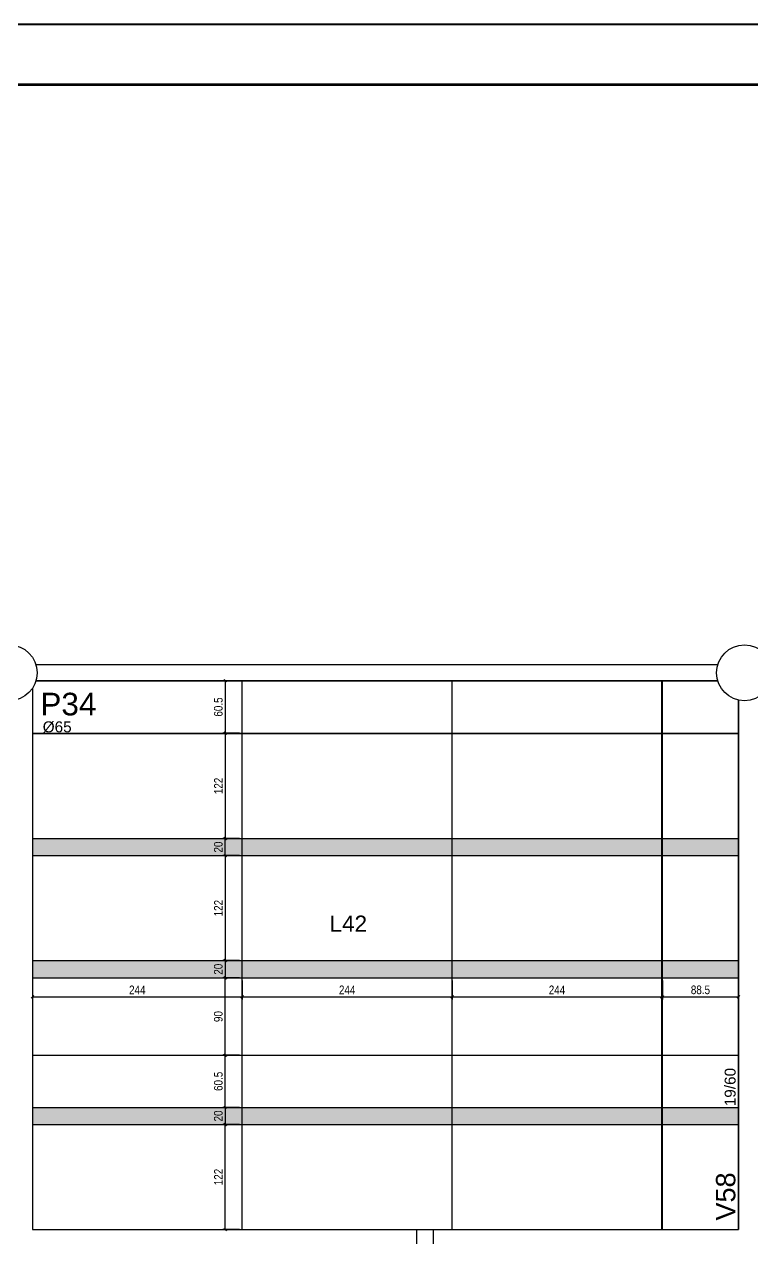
# Model space of a CAD drawing. Extents: x -9338 to -2786, y 930 to 5130.
# Drawn here: x -6323 to -5477, y 3720 to 5130 of the extents above; entities that cross this region are included whole.
import ezdxf

# ---------------------------------------------------------------- set-up
doc = ezdxf.new("R2010")
doc.units = 0
for name, color, linetype in [('1', 3, 'Continuous'), ('212', 3, 'Continuous'), ('213', 3, 'Continuous'), ('220', 5, 'Continuous'), ('222', 6, 'Continuous'), ('226', 4, 'Continuous'), ('233', 6, 'Continuous'), ('COTA', 2, 'Continuous'), ('Hachura', 7, 'Continuous'), ('Painéis', 200, 'Continuous')]:
    doc.layers.add(name, color=color, linetype=linetype)
doc.layers.add('FOLHA', color=255, linetype='Continuous', lineweight=40)
doc.layers.add('Folhas', color=255, linetype='Continuous', lineweight=9)
doc.styles.add('COTA TECNICA-50', font='techl___.ttf', dxfattribs={"height": 10})
doc.styles.get("Standard").update_dxf_attribs({"font": 'arial.ttf'})
doc.dimstyles.new('COTA PAINEL-50', dxfattribs={"dimtxt": 10, "dimasz": 3, "dimexe": 3, "dimexo": 3, "dimgap": 3, "dimtad": 1, "dimdec": 1, "dimzin": 9, "dimdsep": 46, "dimtxsty": 'COTA TECNICA-50', "dimblk1": 'OBLIQUE', "dimblk2": 'OBLIQUE', "dimsah": 1, "dimcen": 0.9, "dimclrd": 4, "dimclre": 4, "dimclrt": 240, "dimadec": 1, "dimazin": 3, "dimtfac": 1, "dimtdec": 1, "dimtmove": 0, "dimatfit": 3, "dimfxl": 1, "dimtolj": 1, "dimtzin": 12, "dimarcsym": 0})

# ---------------------------------------------------------------- blocks, each defined once
blk = doc.blocks.new('_Oblique')
at = {"color": 0, "linetype": 'ByBlock', "lineweight": -2}
blk.add_line((-0.5, -0.5), (0.5, 0.5), dxfattribs=at)
blk = doc.blocks.new('*D51')
at = {"layer": 'COTA', "color": 4, "lineweight": -2, "transparency": 16777216}
for p, q in [((-6072.4, 4367), (-6092.1, 4367)), ((-6089.1, 4367), (-6089.1, 4306.5)), ((-6072.4, 4306.5), (-6092.1, 4306.5))]:
    blk.add_line(p, q, dxfattribs=at)
at = {"layer": 'Defpoints', "color": 0, "transparency": 16777216}
for p in [(-6069.4, 4367), (-6089.1, 4306.5), (-6069.4, 4306.5)]:
    blk.add_point(p, dxfattribs=at)
at = {"layer": 'COTA', "color": 4, "lineweight": -2, "transparency": 16777216, "xscale": 3, "yscale": 3, "zscale": 3}
for p, rotation in [((-6089.1, 4367), 90), ((-6089.1, 4306.5), 270)]:
    blk.add_blockref('_Oblique', p, dxfattribs=dict(at, rotation=rotation))
at = {"layer": 'COTA', "color": 240, "transparency": 16777216, "insert": (-6097.2, 4336.7), "char_height": 10, "attachment_point": 5, "rotation": 90, "style": 'COTA TECNICA-50'}
blk.add_mtext('\\A1;60.5', dxfattribs=at)
blk = doc.blocks.new('*D224')
at = {"layer": 'COTA', "color": 4, "lineweight": -2, "transparency": 16777216}
for p, q in [((-6072.4, 4306), (-6092.1, 4306)), ((-6089.1, 4306), (-6089.1, 4184)), ((-6072.4, 4184), (-6092.1, 4184))]:
    blk.add_line(p, q, dxfattribs=at)
at = {"layer": 'Defpoints', "color": 0, "transparency": 16777216}
for p in [(-6069.4, 4306), (-6089.1, 4184), (-6069.4, 4184)]:
    blk.add_point(p, dxfattribs=at)
at = {"layer": 'COTA', "color": 4, "lineweight": -2, "transparency": 16777216, "xscale": 3, "yscale": 3, "zscale": 3}
for p, rotation in [((-6089.1, 4306), 90), ((-6089.1, 4184), 270)]:
    blk.add_blockref('_Oblique', p, dxfattribs=dict(at, rotation=rotation))
at = {"layer": 'COTA', "color": 240, "transparency": 16777216, "insert": (-6097.1, 4245), "char_height": 10, "attachment_point": 5, "rotation": 90, "style": 'COTA TECNICA-50'}
blk.add_mtext('\\A1;122', dxfattribs=at)
blk = doc.blocks.new('*D225')
at = {"layer": 'COTA', "color": 4, "lineweight": -2, "transparency": 16777216}
for p, q in [((-6072.4, 4164), (-6092.1, 4164)), ((-6089.1, 4164), (-6089.1, 4042)), ((-6072.4, 4042), (-6092.1, 4042))]:
    blk.add_line(p, q, dxfattribs=at)
at = {"layer": 'Defpoints', "color": 0, "transparency": 16777216}
for p in [(-6069.4, 4164), (-6089.1, 4042), (-6069.4, 4042)]:
    blk.add_point(p, dxfattribs=at)
at = {"layer": 'COTA', "color": 4, "lineweight": -2, "transparency": 16777216, "xscale": 3, "yscale": 3, "zscale": 3}
for p, rotation in [((-6089.1, 4164), 90), ((-6089.1, 4042), 270)]:
    blk.add_blockref('_Oblique', p, dxfattribs=dict(at, rotation=rotation))
at = {"layer": 'COTA', "color": 240, "transparency": 16777216, "insert": (-6097.1, 4103), "char_height": 10, "attachment_point": 5, "rotation": 90, "style": 'COTA TECNICA-50'}
blk.add_mtext('\\A1;122', dxfattribs=at)
blk = doc.blocks.new('*D226')
at = {"layer": 'COTA', "color": 4, "lineweight": -2, "transparency": 16777216}
for p, q in [((-6072.4, 4042), (-6092.1, 4042)), ((-6089.1, 4042), (-6089.1, 4022)), ((-6072.4, 4022), (-6092.1, 4022))]:
    blk.add_line(p, q, dxfattribs=at)
at = {"layer": 'Defpoints', "color": 0, "transparency": 16777216}
for p in [(-6069.4, 4042), (-6089.1, 4022), (-6069.4, 4022)]:
    blk.add_point(p, dxfattribs=at)
at = {"layer": 'COTA', "color": 4, "lineweight": -2, "transparency": 16777216, "xscale": 3, "yscale": 3, "zscale": 3}
for p, rotation in [((-6089.1, 4042), 90), ((-6089.1, 4022), 270)]:
    blk.add_blockref('_Oblique', p, dxfattribs=dict(at, rotation=rotation))
at = {"layer": 'COTA', "color": 240, "transparency": 16777216, "insert": (-6097.2, 4032), "char_height": 10, "attachment_point": 5, "rotation": 90, "style": 'COTA TECNICA-50'}
blk.add_mtext('\\A1;20', dxfattribs=at)
blk = doc.blocks.new('*D227')
at = {"layer": 'COTA', "color": 4, "lineweight": -2, "transparency": 16777216}
for p, q in [((-6072.4, 4184), (-6092.1, 4184)), ((-6089.1, 4164), (-6089.1, 4184)), ((-6072.4, 4164), (-6092.1, 4164))]:
    blk.add_line(p, q, dxfattribs=at)
at = {"layer": 'Defpoints', "color": 0, "transparency": 16777216}
for p in [(-6089.1, 4184), (-6069.4, 4184), (-6069.4, 4164)]:
    blk.add_point(p, dxfattribs=at)
at = {"layer": 'COTA', "color": 4, "lineweight": -2, "transparency": 16777216, "xscale": 3, "yscale": 3, "zscale": 3}
for p, rotation in [((-6089.1, 4184), 90), ((-6089.1, 4164), 270)]:
    blk.add_blockref('_Oblique', p, dxfattribs=dict(at, rotation=rotation))
at = {"layer": 'COTA', "color": 240, "transparency": 16777216, "insert": (-6097.2, 4174), "char_height": 10, "attachment_point": 5, "rotation": 90, "style": 'COTA TECNICA-50'}
blk.add_mtext('\\A1;20', dxfattribs=at)
blk = doc.blocks.new('*D231')
at = {"layer": 'COTA', "color": 4, "lineweight": -2, "transparency": 16777216}
for p, q in [((-6313.4, 4019), (-6313.4, 3996.9)), ((-6069.4, 4019), (-6069.4, 3996.9)), ((-6313.4, 3999.9), (-6069.4, 3999.9))]:
    blk.add_line(p, q, dxfattribs=at)
at = {"layer": 'Defpoints', "color": 0, "transparency": 16777216}
for p in [(-6313.4, 4022), (-6069.4, 4022), (-6069.4, 3999.9)]:
    blk.add_point(p, dxfattribs=at)
at = {"layer": 'COTA', "color": 4, "lineweight": -2, "transparency": 16777216, "xscale": 3, "yscale": 3, "zscale": 3, "rotation": 180}
blk.add_blockref('_Oblique', (-6313.4, 3999.9), dxfattribs=at)
at = {"layer": 'COTA', "color": 4, "lineweight": -2, "transparency": 16777216, "xscale": 3, "yscale": 3, "zscale": 3}
blk.add_blockref('_Oblique', (-6069.4, 3999.9), dxfattribs=at)
at = {"layer": 'COTA', "color": 240, "transparency": 16777216, "insert": (-6191.4, 4008), "char_height": 10, "attachment_point": 5, "style": 'COTA TECNICA-50'}
blk.add_mtext('\\A1;244', dxfattribs=at)
blk = doc.blocks.new('*D232')
at = {"layer": 'COTA', "color": 4, "lineweight": -2, "transparency": 16777216}
for p, q in [((-6069.4, 4019), (-6069.4, 3996.9)), ((-5825.4, 4019), (-5825.4, 3996.9)), ((-6069.4, 3999.9), (-5825.4, 3999.9))]:
    blk.add_line(p, q, dxfattribs=at)
at = {"layer": 'Defpoints', "color": 0, "transparency": 16777216}
for p in [(-6069.4, 4022), (-5825.4, 4022), (-5825.4, 3999.9)]:
    blk.add_point(p, dxfattribs=at)
at = {"layer": 'COTA', "color": 4, "lineweight": -2, "transparency": 16777216, "xscale": 3, "yscale": 3, "zscale": 3, "rotation": 180}
blk.add_blockref('_Oblique', (-6069.4, 3999.9), dxfattribs=at)
at = {"layer": 'COTA', "color": 4, "lineweight": -2, "transparency": 16777216, "xscale": 3, "yscale": 3, "zscale": 3}
blk.add_blockref('_Oblique', (-5825.4, 3999.9), dxfattribs=at)
at = {"layer": 'COTA', "color": 240, "transparency": 16777216, "insert": (-5947.4, 4008), "char_height": 10, "attachment_point": 5, "style": 'COTA TECNICA-50'}
blk.add_mtext('\\A1;244', dxfattribs=at)
blk = doc.blocks.new('*D233')
at = {"layer": 'COTA', "color": 4, "lineweight": -2, "transparency": 16777216}
for p, q in [((-5825.4, 4019), (-5825.4, 3996.9)), ((-5581.4, 4019), (-5581.4, 3996.9)), ((-5825.4, 3999.9), (-5581.4, 3999.9))]:
    blk.add_line(p, q, dxfattribs=at)
at = {"layer": 'Defpoints', "color": 0, "transparency": 16777216}
for p in [(-5825.4, 4022), (-5581.4, 4022), (-5581.4, 3999.9)]:
    blk.add_point(p, dxfattribs=at)
at = {"layer": 'COTA', "color": 4, "lineweight": -2, "transparency": 16777216, "xscale": 3, "yscale": 3, "zscale": 3, "rotation": 180}
blk.add_blockref('_Oblique', (-5825.4, 3999.9), dxfattribs=at)
at = {"layer": 'COTA', "color": 4, "lineweight": -2, "transparency": 16777216, "xscale": 3, "yscale": 3, "zscale": 3}
blk.add_blockref('_Oblique', (-5581.4, 3999.9), dxfattribs=at)
at = {"layer": 'COTA', "color": 240, "transparency": 16777216, "insert": (-5703.4, 4008), "char_height": 10, "attachment_point": 5, "style": 'COTA TECNICA-50'}
blk.add_mtext('\\A1;244', dxfattribs=at)
blk = doc.blocks.new('*D234')
at = {"layer": 'COTA', "color": 4, "lineweight": -2, "transparency": 16777216}
for p, q in [((-5580.9, 4019), (-5580.9, 3996.9)), ((-5492.4, 4019), (-5492.4, 3996.9)), ((-5580.9, 3999.9), (-5492.4, 3999.9))]:
    blk.add_line(p, q, dxfattribs=at)
at = {"layer": 'Defpoints', "color": 0, "transparency": 16777216}
for p in [(-5580.9, 4022), (-5492.4, 4022), (-5492.4, 3999.9)]:
    blk.add_point(p, dxfattribs=at)
at = {"layer": 'COTA', "color": 4, "lineweight": -2, "transparency": 16777216, "xscale": 3, "yscale": 3, "zscale": 3, "rotation": 180}
blk.add_blockref('_Oblique', (-5580.9, 3999.9), dxfattribs=at)
at = {"layer": 'COTA', "color": 4, "lineweight": -2, "transparency": 16777216, "xscale": 3, "yscale": 3, "zscale": 3}
blk.add_blockref('_Oblique', (-5492.4, 3999.9), dxfattribs=at)
at = {"layer": 'COTA', "color": 240, "transparency": 16777216, "insert": (-5536.6, 4008), "char_height": 10, "attachment_point": 5, "style": 'COTA TECNICA-50'}
blk.add_mtext('\\A1;88.5', dxfattribs=at)
blk = doc.blocks.new('*D246')
at = {"layer": 'COTA', "color": 4, "lineweight": -2, "transparency": 16777216}
for p, q in [((-6072.4, 3851.5), (-6092.1, 3851.5)), ((-6089.1, 3729.5), (-6089.1, 3851.5)), ((-6072.4, 3729.5), (-6092.1, 3729.5))]:
    blk.add_line(p, q, dxfattribs=at)
at = {"layer": 'Defpoints', "color": 0, "transparency": 16777216}
for p in [(-6089.1, 3851.5), (-6069.4, 3851.5), (-6069.4, 3729.5)]:
    blk.add_point(p, dxfattribs=at)
at = {"layer": 'COTA', "color": 4, "lineweight": -2, "transparency": 16777216, "xscale": 3, "yscale": 3, "zscale": 3}
for p, rotation in [((-6089.1, 3851.5), 90), ((-6089.1, 3729.5), 270)]:
    blk.add_blockref('_Oblique', p, dxfattribs=dict(at, rotation=rotation))
at = {"layer": 'COTA', "color": 240, "transparency": 16777216, "insert": (-6097.1, 3790.5), "char_height": 10, "attachment_point": 5, "rotation": 90, "style": 'COTA TECNICA-50'}
blk.add_mtext('\\A1;122', dxfattribs=at)
blk = doc.blocks.new('*D247')
at = {"layer": 'COTA', "color": 4, "lineweight": -2, "transparency": 16777216}
for p, q in [((-6072.4, 3932), (-6092.1, 3932)), ((-6089.1, 3871.5), (-6089.1, 3932)), ((-6072.4, 3871.5), (-6092.1, 3871.5))]:
    blk.add_line(p, q, dxfattribs=at)
at = {"layer": 'Defpoints', "color": 0, "transparency": 16777216}
for p in [(-6089.1, 3932), (-6069.4, 3932), (-6069.4, 3871.5)]:
    blk.add_point(p, dxfattribs=at)
at = {"layer": 'COTA', "color": 4, "lineweight": -2, "transparency": 16777216, "xscale": 3, "yscale": 3, "zscale": 3}
for p, rotation in [((-6089.1, 3932), 90), ((-6089.1, 3871.5), 270)]:
    blk.add_blockref('_Oblique', p, dxfattribs=dict(at, rotation=rotation))
at = {"layer": 'COTA', "color": 240, "transparency": 16777216, "insert": (-6097.2, 3901.7), "char_height": 10, "attachment_point": 5, "rotation": 90, "style": 'COTA TECNICA-50'}
blk.add_mtext('\\A1;60.5', dxfattribs=at)
blk = doc.blocks.new('*D248')
at = {"layer": 'COTA', "color": 4, "lineweight": -2, "transparency": 16777216}
for p, q in [((-6072.4, 4022), (-6092.1, 4022)), ((-6089.1, 3932), (-6089.1, 4022)), ((-6072.4, 3932), (-6092.1, 3932))]:
    blk.add_line(p, q, dxfattribs=at)
at = {"layer": 'Defpoints', "color": 0, "transparency": 16777216}
for p in [(-6089.1, 4022), (-6069.4, 4022), (-6069.4, 3932)]:
    blk.add_point(p, dxfattribs=at)
at = {"layer": 'COTA', "color": 4, "lineweight": -2, "transparency": 16777216, "xscale": 3, "yscale": 3, "zscale": 3}
for p, rotation in [((-6089.1, 4022), 90), ((-6089.1, 3932), 270)]:
    blk.add_blockref('_Oblique', p, dxfattribs=dict(at, rotation=rotation))
at = {"layer": 'COTA', "color": 240, "transparency": 16777216, "insert": (-6097.2, 3977), "char_height": 10, "attachment_point": 5, "rotation": 90, "style": 'COTA TECNICA-50'}
blk.add_mtext('\\A1;90', dxfattribs=at)
blk = doc.blocks.new('*D249')
at = {"layer": 'COTA', "color": 4, "lineweight": -2, "transparency": 16777216}
for p, q in [((-6072.4, 3871.5), (-6092.1, 3871.5)), ((-6089.1, 3871.5), (-6089.1, 3851.5)), ((-6072.4, 3851.5), (-6092.1, 3851.5))]:
    blk.add_line(p, q, dxfattribs=at)
at = {"layer": 'Defpoints', "color": 0, "transparency": 16777216}
for p in [(-6069.4, 3871.5), (-6089.1, 3851.5), (-6069.4, 3851.5)]:
    blk.add_point(p, dxfattribs=at)
at = {"layer": 'COTA', "color": 4, "lineweight": -2, "transparency": 16777216, "xscale": 3, "yscale": 3, "zscale": 3}
for p, rotation in [((-6089.1, 3871.5), 90), ((-6089.1, 3851.5), 270)]:
    blk.add_blockref('_Oblique', p, dxfattribs=dict(at, rotation=rotation))
at = {"layer": 'COTA', "color": 240, "transparency": 16777216, "insert": (-6097.2, 3861.5), "char_height": 10, "attachment_point": 5, "rotation": 90, "style": 'COTA TECNICA-50'}
blk.add_mtext('\\A1;20', dxfattribs=at)

msp = doc.modelspace()

# ---------------------------------------------------------------- hatches: boundary and pattern name
at = {"layer": 'Hachura', "true_color": 0x939598}
h = msp.add_hatch(color=252, dxfattribs=at)
h.dxf.hatch_style = 1
h.paths.add_polyline_path([(-6069.36, 4183.98), (-6313.36, 4183.98), (-6313.36, 4163.98), (-6069.36, 4163.98)])
h.paths.add_polyline_path([(-5825.36, 4183.98), (-6069.36, 4183.98), (-6069.36, 4163.98), (-5825.36, 4163.98)])
h.paths.add_polyline_path([(-5492.36, 4183.98), (-5825.36, 4183.98), (-5825.36, 4163.98), (-5492.36, 4163.98)])
h.paths.add_polyline_path([(-6087.35, 4163.69), (-6087.35, 4184.65), (-6107.94, 4184.65), (-6107.94, 4163.69)], flags=9)
h = msp.add_hatch(color=252, dxfattribs=at)
h.dxf.hatch_style = 1
h.paths.add_polyline_path([(-5492.36, 4041.98), (-5580.86, 4041.98), (-5580.86, 4021.98), (-5492.36, 4021.98)])
h.paths.add_polyline_path([(-5581.36, 4041.98), (-5825.36, 4041.98), (-5825.36, 4021.98), (-5581.36, 4021.98)])
h.paths.add_polyline_path([(-5825.36, 4041.98), (-6069.36, 4041.98), (-6069.36, 4021.98), (-5825.36, 4021.98)])
h.paths.add_polyline_path([(-6069.36, 4041.98), (-6313.36, 4041.98), (-6313.36, 4021.98), (-6069.36, 4021.98)])
h.paths.add_polyline_path([(-6087.35, 4021.69), (-6087.35, 4042.65), (-6107.94, 4042.65), (-6107.94, 4021.69)], flags=9)
h = msp.add_hatch(color=252, dxfattribs=at)
h.dxf.hatch_style = 1
h.paths.add_polyline_path([(-5492.36, 3871.48), (-5580.86, 3871.48), (-5580.86, 3851.48), (-5492.36, 3851.48)])
h.paths.add_polyline_path([(-5581.36, 3871.48), (-5825.36, 3871.48), (-5825.36, 3851.48), (-5581.36, 3851.48)])
h.paths.add_polyline_path([(-5825.36, 3871.48), (-6069.36, 3871.48), (-6069.36, 3851.48), (-5825.36, 3851.48)])
h.paths.add_polyline_path([(-6069.36, 3871.48), (-6313.36, 3871.48), (-6313.36, 3851.48), (-6069.36, 3851.48)])
h.paths.add_polyline_path([(-6087.35, 3851.19), (-6087.35, 3872.15), (-6107.94, 3872.15), (-6107.94, 3851.19)], flags=9)

# ---------------------------------------------------------------- linework, layer by layer
at = {"layer": '1'}
for p, q in [((-6309.28, 4385.98), (-5516.44, 4385.98)), ((-6313.36, 4358.39), (-6313.36, 3729.48)), ((-6309.28, 4366.98), (-5516.44, 4366.98)), ((-5492.36, 4344.74), (-5492.36, 3729.48)), ((-6313.36, 3729.48), (-5866.55, 3729.48)), ((-5847.55, 3729.48), (-5492.36, 3729.48))]:
    msp.add_line(p, q, dxfattribs=at)
at = {"layer": '222'}
msp.add_lwpolyline([(-5866.55, 3649.48), (-5866.55, 3729.48), (-5847.55, 3729.48), (-5847.55, 3649.48), (-5866.55, 3649.48)], dxfattribs=at)
for centre in [(-6340.36, 4376.48), (-5485.36, 4376.48)]:
    msp.add_circle(centre, 32.5, dxfattribs=at)
at = {"layer": 'FOLHA'}
msp.add_lwpolyline([(-2786.27, 5130.12), (-2786.27, 930.12), (-9337.89, 930.12), (-9337.89, 5130.12)], close=True, dxfattribs=at)
at = {"layer": 'Folhas', "color": 30, "const_width": 3}
msp.add_lwpolyline([(-2975.57, 1000.19), (-9162.72, 1000.19), (-9162.72, 5060.05), (-2975.57, 5060.05)], dxfattribs=at)
at = {"layer": 'Painéis'}
for p, q in [((-6313.36, 4358.39), (-6313.36, 3729.48)), ((-6069.36, 3729.48), (-6069.36, 4366.98)), ((-5825.36, 3729.48), (-5825.36, 4366.98)), ((-5581.36, 3729.48), (-5581.36, 4366.98)), ((-5580.86, 3729.48), (-5580.86, 4366.98)), ((-5492.36, 3729.48), (-5492.36, 4344.74)), ((-6313.36, 4306.48), (-5492.36, 4306.48)), ((-6313.36, 4305.98), (-5492.36, 4305.98)), ((-6313.36, 4183.98), (-5492.36, 4183.98)), ((-6313.36, 4163.98), (-5492.36, 4163.98)), ((-6313.36, 4041.98), (-5492.36, 4041.98)), ((-6313.36, 4021.98), (-5492.36, 4021.98)), ((-6313.36, 3931.98), (-5492.36, 3931.98)), ((-6313.36, 3871.48), (-5492.36, 3871.48)), ((-6313.36, 3851.48), (-5492.36, 3851.48)), ((-6313.36, 3729.48), (-5492.36, 3729.48))]:
    msp.add_line(p, q, dxfattribs=at)
msp.add_lwpolyline([(-5516.44, 4366.98), (-6309.28, 4366.98)], dxfattribs=at)

# ---------------------------------------------------------------- texts
at = {"layer": '212'}
msp.add_text('19/60', height=12.75, rotation=90, dxfattribs=at).set_placement((-5495.71, 3872.76))
at = {"layer": '213'}
msp.add_text('%%c65', height=12.75, dxfattribs=at).set_placement((-6301.39, 4307.3))
at = {"layer": '220'}
msp.add_text('P34', height=26.25, dxfattribs=at).set_placement((-6304.17, 4327.01))
at = {"layer": '226'}
msp.add_text('L42', height=18.75, dxfattribs=at).set_placement((-5967.94, 4075.58))
at = {"layer": '233'}
msp.add_text('V58', height=22.5, rotation=90, dxfattribs=at).set_placement((-5496.05, 3739.94))

# ---------------------------------------------------------------- dimensions: what is measured, and where the dimension line sits
at = {"layer": 'COTA'}
dim = msp.add_linear_dim(base=(-6089.07, 4306.48), p1=(-6069.36, 4366.98), p2=(-6069.36, 4306.48), angle=90, dimstyle='COTA PAINEL-50', dxfattribs=at)
dim.commit()
dim.dimension.update_dxf_attribs({"geometry": '*D51', "text_midpoint": (-6097.18, 4336.73)})
at = {"layer": 'COTA', "color": 252, "true_color": 0x939598}
for base, p1, p2, picture, middle in [((-6089.07, 4183.98), (-6069.36, 4305.98), (-6069.36, 4183.98), '*D224', (-6097.13, 4244.98)), ((-6089.07, 3851.48), (-6069.36, 3729.48), (-6069.36, 3851.48), '*D246', (-6097.13, 3790.48))]:
    dim = msp.add_linear_dim(base=base, p1=p1, p2=p2, angle=90, dimstyle='COTA PAINEL-50', dxfattribs=at)
    dim.commit()
    dim.dimension.update_dxf_attribs({"geometry": picture, "text_midpoint": middle})
for base, p1, p2, picture, middle in [((-6089.07, 4183.98), (-6069.36, 4163.98), (-6069.36, 4183.98), '*D227', (-6089.07, 4173.98)), ((-6089.07, 3851.48), (-6069.36, 3871.48), (-6069.36, 3851.48), '*D249', (-6089.07, 3861.48))]:
    dim = msp.add_linear_dim(base=base, p1=p1, p2=p2, angle=90, dimstyle='COTA PAINEL-50', dxfattribs=at)
    dim.commit()
    dim.dimension.update_dxf_attribs({"geometry": picture, "text_midpoint": middle, "dimtype": 160})
for base, p1, p2, picture, middle in [((-6089.07, 4041.98), (-6069.36, 4163.98), (-6069.36, 4041.98), '*D225', (-6097.13, 4102.98)), ((-6089.07, 4021.98), (-6069.36, 3931.98), (-6069.36, 4021.98), '*D248', (-6097.2, 3976.98)), ((-6089.07, 3931.98), (-6069.36, 3871.48), (-6069.36, 3931.98), '*D247', (-6097.18, 3901.73))]:
    dim = msp.add_linear_dim(base=base, p1=p1, p2=p2, angle=90, dimstyle='COTA PAINEL-50', override={"dimtmove": 1}, dxfattribs=at)
    dim.commit()
    dim.dimension.update_dxf_attribs({"geometry": picture, "text_midpoint": middle})
dim = msp.add_linear_dim(base=(-6089.07, 4021.98), p1=(-6069.36, 4041.98), p2=(-6069.36, 4021.98), angle=90, dimstyle='COTA PAINEL-50', override={"dimtmove": 1}, dxfattribs=at)
dim.commit()
dim.dimension.update_dxf_attribs({"geometry": '*D226', "text_midpoint": (-6089.07, 4031.98), "dimtype": 160})
dim = msp.add_linear_dim(base=(-6069.36, 3999.89), p1=(-6313.36, 4021.98), p2=(-6069.36, 4021.98), dimstyle='COTA PAINEL-50', dxfattribs=at)
dim.commit()
dim.dimension.update_dxf_attribs({"geometry": '*D231', "text_midpoint": (-6191.36, 4007.96)})
for base, p1, p2, picture, middle in [((-5825.36, 3999.89), (-6069.36, 4021.98), (-5825.36, 4021.98), '*D232', (-5947.36, 4007.96)), ((-5581.36, 3999.89), (-5825.36, 4021.98), (-5581.36, 4021.98), '*D233', (-5703.36, 4007.96)), ((-5492.36, 3999.89), (-5580.86, 4021.98), (-5492.36, 4021.98), '*D234', (-5536.61, 4008.02))]:
    dim = msp.add_linear_dim(base=base, p1=p1, p2=p2, dimstyle='COTA PAINEL-50', override={"dimtmove": 1}, dxfattribs=at)
    dim.commit()
    dim.dimension.update_dxf_attribs({"geometry": picture, "text_midpoint": middle})

doc.saveas('drawing.dxf')
